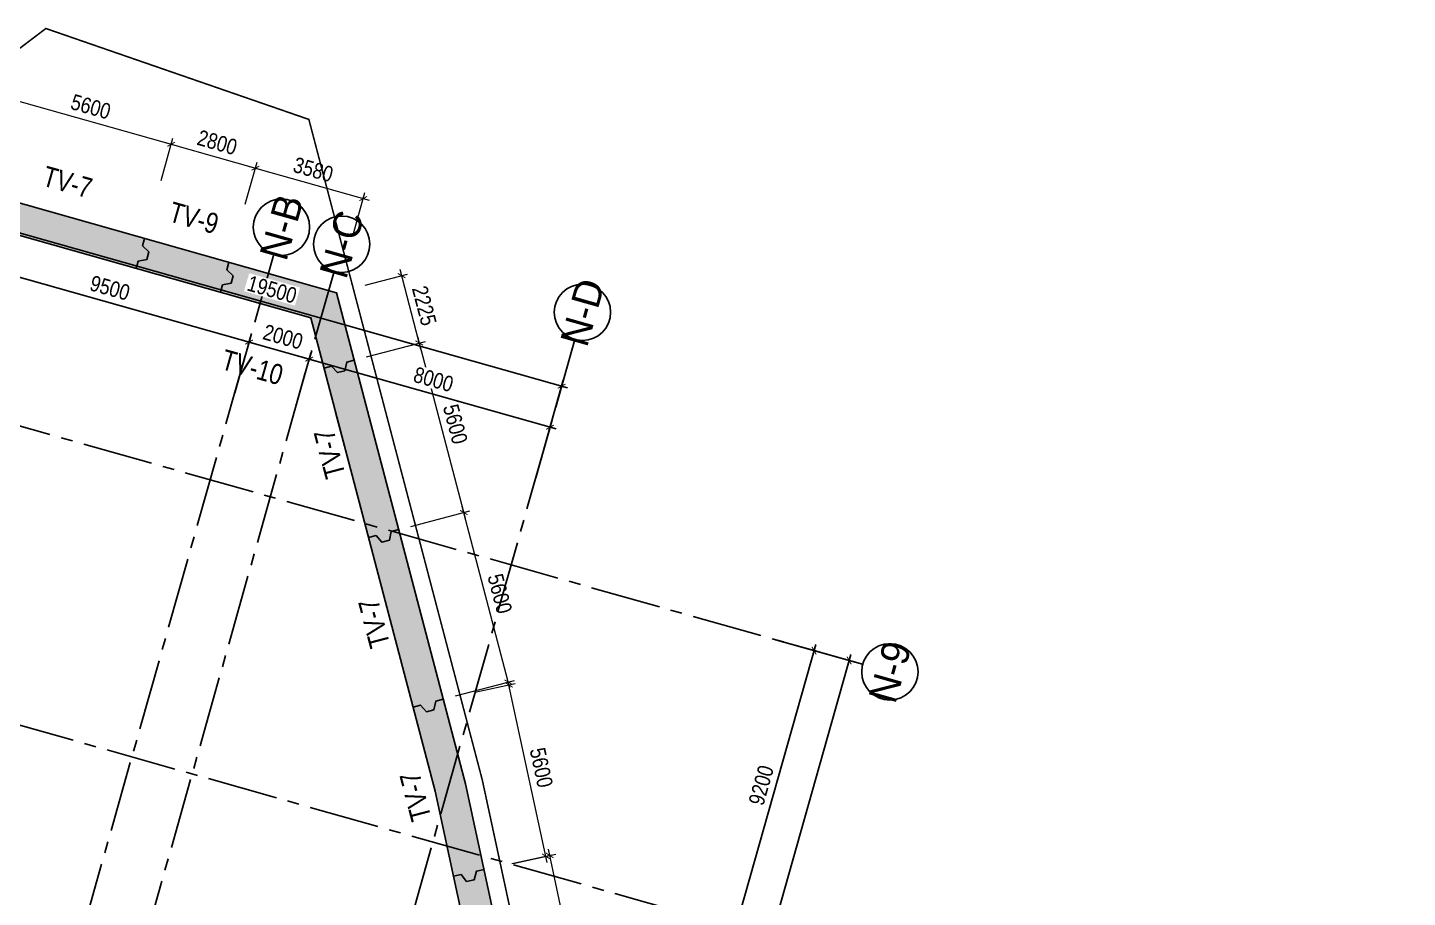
# Model space of a CAD drawing. Header units: millimetres. Extents: x 0 to 837459, y -815537 to -10000.
# Drawn here: x 776396 to 820512, y -476989 to -449202 of the extents above; entities that cross this region are included whole.
import ezdxf
from ezdxf.enums import TextEntityAlignment as Align
from ezdxf.xclip import XClip

# ---------------------------------------------------------------- set-up
doc = ezdxf.new("R2010")
doc.units = ezdxf.units.MM
doc.header["$LTSCALE"] = 100
doc.header["$XCLIPFRAME"] = 0
doc.header["$PDMODE"] = 32
doc.header["$PDSIZE"] = 2.5
for name, pattern in [('CENTER2', [1.125, 0.75, -0.125, 0.125, -0.125]), ('DASHDOT', [1, 0.5, -0.25, 0, -0.25]), ('DASHED', [4.5, 3, -1.5])]:
    doc.linetypes.add(name, pattern=pattern)
for name, color, linetype in [('A-GRID-SYM', 50, 'Continuous'), ('ccu11-Dim', 8, 'Continuous'), ('ccu11-Khuat', 9, 'DASHED'), ('ccu12-Hatch', 250, 'Continuous'), ('ccu12-Truc', 13, 'CENTER2'), ('KC-Betong', 6, 'Continuous'), ('Xref_ST_MBDV Cot vach 30.7.2022$0$Xref_ST_MBDV Cot vach 30.7.2022|Xref_ST_MBDV Cot vach 30.7.2022|Xref_ST_MBDV Cot vach 30.7.2022|Xref_ST_MBDV Cot vach 30.7.2022|A-CORE-OTLN', 2, 'Continuous'), ('Xref_ST_MBDV Cot vach 30.7.2022$0$Xref_ST_MBDV Cot vach 30.7.2022|Xref_ST_MBDV Cot vach 30.7.2022|Xref_ST_MBDV Cot vach 30.7.2022|Xref_ST_MBDV Cot vach 30.7.2022|ccu12-Thay', 7, 'Continuous')]:
    doc.layers.add(name, color=color, linetype=linetype)
doc.layers.add('ccu12-Tencaukien', color=9, linetype='Continuous', lineweight=15)
doc.styles.add('Arial', font='arial.ttf', dxfattribs={"width": 0.7})
doc.styles.add('Arial Narrow', font='ARIALN.TTF')
doc.styles.add('HBA-Text', font='GOTHIC.TTF')
doc.dimstyles.new('ccu12-200', dxfattribs={"dimscale": 200, "dimtxt": 2.5, "dimasz": 1, "dimexe": 1, "dimexo": 2, "dimgap": 1, "dimtad": 1, "dimdec": 0, "dimdsep": 46, "dimtxsty": 'Arial Narrow', "dimblk": 'ARCHTICK', "dimcen": -1, "dimdle": 1, "dimclrd": 256, "dimclre": 256, "dimclrt": 3, "dimadec": 0, "dimazin": 2, "dimtfac": 0.1, "dimtdec": 0, "dimtmove": 0, "dimatfit": 1, "dimldrblk": 'ARCHTICK', "dimfxl": 1, "dimtvp": 0.833333, "dimtolj": 1, "dimtzin": 12, "dimarcsym": 0})

# ---------------------------------------------------------------- blocks, each defined once
blk = doc.blocks.new('_ARCHTICK')
at = {"color": 0, "linetype": 'ByBlock', "const_width": 0.15}
blk.add_lwpolyline([(-0.5, -0.5), (0.5, 0.5)], dxfattribs=at)
blk = doc.blocks.new('*D213')
at = {"layer": 'ccu11-Dim', "lineweight": -2, "ltscale": 0.5, "transparency": 16777216}
for p, q in [((-21983, 141961), (-20614, 142256)), ((-19587, 136544), (-20852, 142409)), ((-20803, 136487), (-19434, 136782))]:
    blk.add_line(p, q, dxfattribs=at)
at = {"layer": 'Defpoints', "color": 0, "ltscale": 0.5, "transparency": 16777216}
for p in [(-20810, 142214), (-22374, 141877), (-21194, 136402)]:
    blk.add_point(p, dxfattribs=at)
at = {"layer": 'ccu11-Dim', "lineweight": -2, "ltscale": 0.5, "transparency": 16777216, "xscale": 200, "yscale": 200, "zscale": 200}
for p, rotation in [((-20810, 142214), 102.1642570587989), ((-19630, 136739), 282.1642570587989)]:
    blk.add_blockref('_ARCHTICK', p, dxfattribs=dict(at, rotation=rotation))
at = {"layer": 'ccu11-Dim', "color": 3, "ltscale": 0.5, "transparency": 16777216, "insert": (-19775, 139573), "char_height": 500, "attachment_point": 5, "rotation": 282.1643, "style": 'Arial Narrow', "bg_fill": 3, "box_fill_scale": 1.1, "bg_fill_color": 256, "bg_fill_true_color": 13158600, "bg_fill_transparency": 0}
blk.add_mtext('\\A1;5600', dxfattribs=at)
blk = doc.blocks.new('*D214')
at = {"layer": 'ccu11-Dim', "lineweight": -2, "ltscale": 0.5, "transparency": 16777216}
for p, q in [((-20892, 141991), (-22156, 147857)), ((-23201, 147427), (-21919, 147704)), ((-22021, 141953), (-20738, 142229))]:
    blk.add_line(p, q, dxfattribs=at)
at = {"layer": 'Defpoints', "color": 0, "ltscale": 0.5, "transparency": 16777216}
for p in [(-22114, 147661), (-23592, 147343), (-22412, 141868)]:
    blk.add_point(p, dxfattribs=at)
at = {"layer": 'ccu11-Dim', "lineweight": -2, "ltscale": 0.5, "transparency": 16777216, "xscale": 200, "yscale": 200, "zscale": 200}
for p, rotation in [((-22114, 147661), 102.1642570587989), ((-20934, 142187), 282.1642570587989)]:
    blk.add_blockref('_ARCHTICK', p, dxfattribs=dict(at, rotation=rotation))
at = {"layer": 'ccu11-Dim', "color": 3, "ltscale": 0.5, "transparency": 16777216, "insert": (-21079, 145020), "char_height": 500, "attachment_point": 5, "rotation": 282.1643, "style": 'Arial Narrow', "bg_fill": 3, "box_fill_scale": 1.1, "bg_fill_color": 256, "bg_fill_true_color": 13158600, "bg_fill_transparency": 0}
blk.add_mtext('\\A1;5600', dxfattribs=at)
blk = doc.blocks.new('*D215')
at = {"layer": 'ccu11-Dim', "lineweight": -2, "ltscale": 0.5, "transparency": 16777216}
for p, q in [((-25249, 152724), (-23363, 153219)), ((-22083, 147559), (-23607, 153362)), ((-23826, 147308), (-21940, 147803))]:
    blk.add_line(p, q, dxfattribs=at)
at = {"layer": 'Defpoints', "color": 0, "ltscale": 0.5, "transparency": 16777216}
for p in [(-23557, 153168), (-25636, 152622), (-24213, 147206)]:
    blk.add_point(p, dxfattribs=at)
at = {"layer": 'ccu11-Dim', "lineweight": -2, "ltscale": 0.5, "transparency": 16777216, "xscale": 200, "yscale": 200, "zscale": 200}
for p, rotation in [((-23557, 153168), 104.7218464303975), ((-22133, 147752), 284.7218464303975)]:
    blk.add_blockref('_ARCHTICK', p, dxfattribs=dict(at, rotation=rotation))
at = {"layer": 'ccu11-Dim', "color": 3, "ltscale": 0.5, "transparency": 16777216, "insert": (-22405, 150576), "char_height": 500, "attachment_point": 5, "rotation": 284.7218, "style": 'Arial Narrow', "bg_fill": 3, "box_fill_scale": 1.1, "bg_fill_color": 256, "bg_fill_true_color": 13158600, "bg_fill_transparency": 0}
blk.add_mtext('\\A1;5600', dxfattribs=at)
blk = doc.blocks.new('*D216')
at = {"layer": 'ccu11-Dim', "lineweight": -2, "ltscale": 0.5, "transparency": 16777216}
for p, q in [((-26672, 158140), (-24786, 158635)), ((-23506, 152975), (-25031, 158778)), ((-25249, 152724), (-23363, 153219))]:
    blk.add_line(p, q, dxfattribs=at)
at = {"layer": 'Defpoints', "color": 0, "ltscale": 0.5, "transparency": 16777216}
for p in [(-24980, 158585), (-27059, 158038), (-25636, 152622)]:
    blk.add_point(p, dxfattribs=at)
at = {"layer": 'ccu11-Dim', "lineweight": -2, "ltscale": 0.5, "transparency": 16777216, "xscale": 200, "yscale": 200, "zscale": 200}
for p, rotation in [((-24980, 158585), 104.7218464303975), ((-23557, 153168), 284.7218464303975)]:
    blk.add_blockref('_ARCHTICK', p, dxfattribs=dict(at, rotation=rotation))
at = {"layer": 'ccu11-Dim', "color": 3, "ltscale": 0.5, "transparency": 16777216, "insert": (-23828, 155992), "char_height": 500, "attachment_point": 5, "rotation": 284.7218, "style": 'Arial Narrow', "bg_fill": 3, "box_fill_scale": 1.1, "bg_fill_color": 256, "bg_fill_true_color": 13158600, "bg_fill_transparency": 0}
blk.add_mtext('\\A1;5600', dxfattribs=at)
blk = doc.blocks.new('*D271')
at = {"layer": 'ccu11-Dim', "lineweight": -2, "ltscale": 0.5, "transparency": 16777216}
for p, q in [((-38627, 165302), (-38246, 166649)), ((-38493, 166511), (-32719, 164879)), ((-33238, 163779), (-32857, 165126))]:
    blk.add_line(p, q, dxfattribs=at)
at = {"layer": 'Defpoints', "color": 0, "ltscale": 0.5, "transparency": 16777216}
for p in [(-38736, 164917), (-32912, 164934), (-33347, 163394)]:
    blk.add_point(p, dxfattribs=at)
at = {"layer": 'ccu11-Dim', "lineweight": -2, "ltscale": 0.5, "transparency": 16777216, "xscale": 200, "yscale": 200, "zscale": 200}
for p, rotation in [((-38301, 166456), 164.2212265848198), ((-32912, 164934), 344.2212265848198)]:
    blk.add_blockref('_ARCHTICK', p, dxfattribs=dict(at, rotation=rotation))
at = {"layer": 'ccu11-Dim', "color": 3, "ltscale": 0.5, "transparency": 16777216, "insert": (-35483, 166133), "char_height": 500, "attachment_point": 5, "rotation": 344.2212, "style": 'Arial Narrow', "bg_fill": 3, "box_fill_scale": 1.1, "bg_fill_color": 256, "bg_fill_true_color": 13158600, "bg_fill_transparency": 0}
blk.add_mtext('\\A1;5600', dxfattribs=at)
blk = doc.blocks.new('*D272')
at = {"layer": 'ccu11-Dim', "lineweight": -2, "ltscale": 0.5, "transparency": 16777216}
for p, q in [((-33238, 163779), (-32857, 165126)), ((-33104, 164988), (-30025, 164118)), ((-30544, 163018), (-30163, 164365))]:
    blk.add_line(p, q, dxfattribs=at)
at = {"layer": 'Defpoints', "color": 0, "ltscale": 0.5, "transparency": 16777216}
for p in [(-30217, 164172), (-33347, 163394), (-30652, 162633)]:
    blk.add_point(p, dxfattribs=at)
at = {"layer": 'ccu11-Dim', "lineweight": -2, "ltscale": 0.5, "transparency": 16777216, "xscale": 200, "yscale": 200, "zscale": 200}
for p, rotation in [((-32912, 164934), 164.2212265848198), ((-30217, 164172), 344.2212265848198)]:
    blk.add_blockref('_ARCHTICK', p, dxfattribs=dict(at, rotation=rotation))
at = {"layer": 'ccu11-Dim', "color": 3, "ltscale": 0.5, "transparency": 16777216, "insert": (-31441, 164991), "char_height": 500, "attachment_point": 5, "rotation": 344.2212, "style": 'Arial Narrow', "bg_fill": 3, "box_fill_scale": 1.1, "bg_fill_color": 256, "bg_fill_true_color": 13158600, "bg_fill_transparency": 0}
blk.add_mtext('\\A1;2800', dxfattribs=at)
blk = doc.blocks.new('*D273')
at = {"layer": 'ccu11-Dim', "lineweight": -2, "ltscale": 0.5, "transparency": 16777216}
for p, q in [((-30544, 163018), (-30163, 164365)), ((-30410, 164227), (-26580, 163145)), ((-27099, 162044), (-26718, 163391))]:
    blk.add_line(p, q, dxfattribs=at)
at = {"layer": 'Defpoints', "color": 0, "ltscale": 0.5, "transparency": 16777216}
for p in [(-26773, 163199), (-30652, 162633), (-27208, 161659)]:
    blk.add_point(p, dxfattribs=at)
at = {"layer": 'ccu11-Dim', "lineweight": -2, "ltscale": 0.5, "transparency": 16777216, "xscale": 200, "yscale": 200, "zscale": 200}
for p, rotation in [((-30217, 164172), 164.2212265848198), ((-26773, 163199), 344.2212265848198)]:
    blk.add_blockref('_ARCHTICK', p, dxfattribs=dict(at, rotation=rotation))
at = {"layer": 'ccu11-Dim', "color": 3, "ltscale": 0.5, "transparency": 16777216, "insert": (-28371, 164124), "char_height": 500, "attachment_point": 5, "rotation": 344.2212, "style": 'Arial Narrow', "bg_fill": 3, "box_fill_scale": 1.1, "bg_fill_color": 256, "bg_fill_true_color": 13158600, "bg_fill_transparency": 0}
blk.add_mtext('\\A1;3580', dxfattribs=at)
blk = doc.blocks.new('*D274')
at = {"layer": 'ccu11-Dim', "lineweight": -2, "ltscale": 0.5, "transparency": 16777216}
for p, q in [((-26706, 160431), (-25352, 160787)), ((-24929, 158391), (-25596, 160930)), ((-26140, 158280), (-24786, 158635))]:
    blk.add_line(p, q, dxfattribs=at)
at = {"layer": 'Defpoints', "color": 0, "ltscale": 0.5, "transparency": 16777216}
for p in [(-25545, 160736), (-27093, 160330), (-26527, 158178)]:
    blk.add_point(p, dxfattribs=at)
at = {"layer": 'ccu11-Dim', "lineweight": -2, "ltscale": 0.5, "transparency": 16777216, "xscale": 200, "yscale": 200, "zscale": 200}
for p, rotation in [((-25545, 160736), 104.7218464303975), ((-24980, 158585), 284.7218464303975)]:
    blk.add_blockref('_ARCHTICK', p, dxfattribs=dict(at, rotation=rotation))
at = {"layer": 'ccu11-Dim', "color": 3, "ltscale": 0.5, "transparency": 16777216, "insert": (-24822, 159776), "char_height": 500, "attachment_point": 5, "rotation": 284.7218, "style": 'Arial Narrow', "bg_fill": 3, "box_fill_scale": 1.1, "bg_fill_color": 256, "bg_fill_true_color": 13158600, "bg_fill_transparency": 0}
blk.add_mtext('\\A1;2225', dxfattribs=at)
blk = doc.blocks.new('GRID-SYM-flat-240')
at = {"layer": 'A-GRID-SYM', "ltscale": 0.5}
blk.add_circle((0, 0), 900, dxfattribs=at)
at = {"layer": 'A-GRID-SYM', "style": 'HBA-Text'}
blk.add_attdef('GRID', text='', height=900, rotation=74.2212, dxfattribs=at).set_placement((0, 0), align=Align.MIDDLE_CENTER)
blk = doc.blocks.new('GRID-SYM-flat-242')
at = {"layer": 'A-GRID-SYM', "ltscale": 0.5}
blk.add_circle((0, 0), 900, dxfattribs=at)
at = {"layer": 'A-GRID-SYM', "style": 'HBA-Text'}
blk.add_attdef('GRID', text='', height=900, rotation=74.2212, dxfattribs=at).set_placement((0, 0), align=Align.MIDDLE_CENTER)
blk = doc.blocks.new('GRID-SYM-flat-243')
at = {"layer": 'A-GRID-SYM', "ltscale": 0.5}
blk.add_circle((0, 0), 900, dxfattribs=at)
at = {"layer": 'A-GRID-SYM', "style": 'HBA-Text'}
blk.add_attdef('GRID', text='', height=900, rotation=74.2212, dxfattribs=at).set_placement((0, 0), align=Align.MIDDLE_CENTER)
blk = doc.blocks.new('*D43')
at = {"layer": 'ccu11-Dim', "lineweight": -2, "ltscale": 0.5, "transparency": 16777216}
for p, q in [((1255775, 87712), (1258325, 86992)), ((1237901, 15450), (1258187, 87239)), ((1235598, 16309), (1238148, 15588))]:
    blk.add_line(p, q, dxfattribs=at)
at = {"layer": 'Defpoints', "color": 0, "ltscale": 0.5, "transparency": 16777216}
for p in [(1255390, 87821, 0), (1258133, 87046), (1235213, 16417, 0)]:
    blk.add_point(p, dxfattribs=at)
at = {"layer": 'ccu11-Dim', "lineweight": -2, "ltscale": 0.5, "transparency": 16777216, "xscale": 200, "yscale": 200, "zscale": 200}
for p, rotation in [((1258133, 87046), 74.22121918278238), ((1237956, 15642), 254.2212191827824)]:
    blk.add_blockref('_ARCHTICK', p, dxfattribs=dict(at, rotation=rotation))
at = {"layer": 'ccu11-Dim', "color": 3, "ltscale": 0.5, "transparency": 16777216, "insert": (1247606, 51468), "char_height": 500, "attachment_point": 5, "rotation": 74.2212, "style": 'Arial Narrow', "bg_fill": 3, "box_fill_scale": 1.1, "bg_fill_color": 256, "bg_fill_true_color": 13158600, "bg_fill_transparency": 0}
blk.add_mtext('\\A1;74200', dxfattribs=at)
blk = doc.blocks.new('*D44')
at = {"layer": 'ccu11-Dim', "lineweight": -2, "ltscale": 0.5, "transparency": 16777216}
for p, q in [((1229345, 98182), (1230227, 101305)), ((1249131, 95756), (1229981, 101167)), ((1248110, 92879), (1248993, 96003))]:
    blk.add_line(p, q, dxfattribs=at)
at = {"layer": 'Defpoints', "color": 0, "ltscale": 0.5, "transparency": 16777216}
for p in [(1230173, 101113), (1229236, 97797, 0), (1248001, 92494, 0)]:
    blk.add_point(p, dxfattribs=at)
at = {"layer": 'ccu11-Dim', "lineweight": -2, "ltscale": 0.5, "transparency": 16777216, "xscale": 200, "yscale": 200, "zscale": 200}
for p, rotation in [((1230173, 101113), 164.2212191786095), ((1248938, 95810), 344.2212191786094)]:
    blk.add_blockref('_ARCHTICK', p, dxfattribs=dict(at, rotation=rotation))
at = {"layer": 'ccu11-Dim', "color": 3, "ltscale": 0.5, "transparency": 16777216, "insert": (1239680, 98899), "char_height": 500, "attachment_point": 5, "rotation": 344.2212, "style": 'Arial Narrow', "bg_fill": 3, "box_fill_scale": 1.1, "bg_fill_color": 256, "bg_fill_true_color": 13158600, "bg_fill_transparency": 0}
blk.add_mtext('\\A1;19500', dxfattribs=at)
blk = doc.blocks.new('*D45')
at = {"layer": 'ccu11-Dim', "lineweight": -2, "ltscale": 0.5, "transparency": 16777216}
for p, q in [((1240412, 95054), (1240924, 96867)), ((1248760, 94445), (1240677, 96729)), ((1248110, 92879), (1248622, 94692))]:
    blk.add_line(p, q, dxfattribs=at)
at = {"layer": 'Defpoints', "color": 0, "ltscale": 0.5, "transparency": 16777216}
for p in [(1240869, 96675), (1240303, 94670, 0), (1248001, 92494, 0)]:
    blk.add_point(p, dxfattribs=at)
at = {"layer": 'ccu11-Dim', "lineweight": -2, "ltscale": 0.5, "transparency": 16777216, "xscale": 200, "yscale": 200, "zscale": 200}
for p, rotation in [((1240869, 96675), 164.2212191786095), ((1248568, 94499), 344.2212191786094)]:
    blk.add_blockref('_ARCHTICK', p, dxfattribs=dict(at, rotation=rotation))
at = {"layer": 'ccu11-Dim', "color": 3, "ltscale": 0.5, "transparency": 16777216, "insert": (1244842, 96025), "char_height": 500, "attachment_point": 5, "rotation": 344.2212, "style": 'Arial Narrow', "bg_fill": 3, "box_fill_scale": 1.1, "bg_fill_color": 256, "bg_fill_true_color": 13158600, "bg_fill_transparency": 0}
blk.add_mtext('\\A1;8000', dxfattribs=at)
blk = doc.blocks.new('*D46')
at = {"layer": 'ccu11-Dim', "lineweight": -2, "ltscale": 0.5, "transparency": 16777216}
for p, q in [((1229345, 98182), (1229857, 99994)), ((1239137, 97164), (1229610, 99856)), ((1238487, 95598), (1238999, 97411))]:
    blk.add_line(p, q, dxfattribs=at)
at = {"layer": 'Defpoints', "color": 0, "ltscale": 0.5, "transparency": 16777216}
for p in [(1229803, 99802), (1229236, 97797, 0), (1238378, 95213, 0)]:
    blk.add_point(p, dxfattribs=at)
at = {"layer": 'ccu11-Dim', "lineweight": -2, "ltscale": 0.5, "transparency": 16777216, "xscale": 200, "yscale": 200, "zscale": 200}
for p, rotation in [((1229803, 99802), 164.2212191786095), ((1238945, 97219), 344.2212191786094)]:
    blk.add_blockref('_ARCHTICK', p, dxfattribs=dict(at, rotation=rotation))
at = {"layer": 'ccu11-Dim', "color": 3, "ltscale": 0.5, "transparency": 16777216, "insert": (1234498, 98948), "char_height": 500, "attachment_point": 5, "rotation": 344.2212, "style": 'Arial Narrow', "bg_fill": 3, "box_fill_scale": 1.1, "bg_fill_color": 256, "bg_fill_true_color": 13158600, "bg_fill_transparency": 0}
blk.add_mtext('\\A1;9500', dxfattribs=at)
blk = doc.blocks.new('*D50')
at = {"layer": 'ccu11-Dim', "lineweight": -2, "ltscale": 0.5, "transparency": 16777216}
for p, q in [((1257064, 87556), (1254454, 78318)), ((1255775, 87712), (1257202, 87309)), ((1253273, 78859), (1254701, 78456))]:
    blk.add_line(p, q, dxfattribs=at)
at = {"layer": 'Defpoints', "color": 0, "ltscale": 0.5, "transparency": 16777216}
for p in [(1255390, 87821, 0), (1252888, 78968, 0), (1254508, 78510)]:
    blk.add_point(p, dxfattribs=at)
at = {"layer": 'ccu11-Dim', "lineweight": -2, "ltscale": 0.5, "transparency": 16777216, "xscale": 200, "yscale": 200, "zscale": 200}
for p, rotation in [((1257010, 87363), 74.22122040985506), ((1254508, 78510), 254.2212204098551)]:
    blk.add_blockref('_ARCHTICK', p, dxfattribs=dict(at, rotation=rotation))
at = {"layer": 'ccu11-Dim', "color": 3, "ltscale": 0.5, "transparency": 16777216, "insert": (1255321, 83061), "char_height": 500, "attachment_point": 5, "rotation": 74.2212, "style": 'Arial Narrow', "bg_fill": 3, "box_fill_scale": 1.1, "bg_fill_color": 256, "bg_fill_true_color": 13158600, "bg_fill_transparency": 0}
blk.add_mtext('\\A1;9200', dxfattribs=at)
blk = doc.blocks.new('*D52')
at = {"layer": 'ccu11-Dim', "lineweight": -2, "ltscale": 0.5, "transparency": 16777216}
for p, q in [((1238487, 95598), (1238999, 97411)), ((1241062, 96620), (1238752, 97273)), ((1240412, 95054), (1240924, 96867))]:
    blk.add_line(p, q, dxfattribs=at)
at = {"layer": 'Defpoints', "color": 0, "ltscale": 0.5, "transparency": 16777216}
for p in [(1238945, 97219), (1238378, 95213, 0), (1240303, 94670, 0)]:
    blk.add_point(p, dxfattribs=at)
at = {"layer": 'ccu11-Dim', "lineweight": -2, "ltscale": 0.5, "transparency": 16777216, "xscale": 200, "yscale": 200, "zscale": 200}
for p, rotation in [((1238945, 97219), 164.2212191848307), ((1240869, 96675), 344.2212191848307)]:
    blk.add_blockref('_ARCHTICK', p, dxfattribs=dict(at, rotation=rotation))
at = {"layer": 'ccu11-Dim', "color": 3, "ltscale": 0.5, "transparency": 16777216, "insert": (1240031, 97385), "char_height": 500, "attachment_point": 5, "rotation": 344.2212, "style": 'Arial Narrow', "bg_fill": 3, "box_fill_scale": 1.1, "bg_fill_color": 256, "bg_fill_true_color": 13158600, "bg_fill_transparency": 0}
blk.add_mtext('\\A1;2000', dxfattribs=at)
blk = doc.blocks.new('GRID-SYM-flat-244')
at = {"layer": 'A-GRID-SYM', "ltscale": 0.5}
blk.add_circle((0, 0), 900, dxfattribs=at)
at = {"layer": 'A-GRID-SYM', "style": 'HBA-Text'}
blk.add_attdef('GRID', text='', height=900, rotation=74.2212, dxfattribs=at).set_placement((0, 0), align=Align.MIDDLE_CENTER)
blk = doc.blocks.new('LUOI TRUC-NT1')
at = {"layer": 'ccu12-Truc', "ltscale": 30}
for p, q in [((12589.2, 81327.4), (-12442.6, -7258.6)), ((14513.9, 80783.5), (-10518, -7802.4)), ((31411.1, 68229.5), (-10136.3, 79969.7)), ((22212.4, 78608.2), (-2819.4, -9977.8)), ((28909.4, 59376.2), (-12638, 71116.3))]:
    blk.add_line(p, q, dxfattribs=at)
at = {"layer": 'KC-Betong', "ltscale": 0.5}
for name, p, values in [('GRID-SYM-flat-242', (12834, 82193.5), {'GRID': 'N-B'}), ('GRID-SYM-flat-243', (22457.1, 79474.2), {'GRID': 'N-D'}), ('GRID-SYM-flat-240', (32286.1, 67987.5), {'GRID': 'N-9'})]:
    blk.add_blockref(name, p, dxfattribs=at).add_auto_attribs(values)
at = {"layer": 'ccu11-Dim', "ltscale": 0.5}
for base, p1, p2, angle, picture, middle in [((3025, 82416.5), (20853.2, 73798, 0), (2088, 79100.6, 0), 164.22122, '*D44', (12531.4, 80203.4)), ((30984.5, 68350.1), (8065, -2278.7, 0), (28241.7, 69125.1, 0), 74.22122, '*D43', (20458, 32772))]:
    dim = blk.add_linear_dim(base=base, p1=p1, p2=p2, angle=angle, dimstyle='ccu12-200', override={"dimfxl": 150, "dimtfill": 1}, dxfattribs=at)
    dim.commit()
    dim.dimension.update_dxf_attribs({"geometry": picture, "text_midpoint": middle, "insert": (-1227148.1, -18696.1)})
at = {"layer": 'KC-Betong', "ltscale": 0.5}
blk.add_blockref('GRID-SYM-flat-244', (14758.6, 81649.6), dxfattribs=at).add_auto_attribs({'GRID': 'N-C'})
at = {"layer": 'ccu11-Dim', "ltscale": 0.5}
for base, p1, p2, picture, middle in [((2654.6, 81105.8), (11230, 76517.3, 0), (2088, 79100.6, 0), '*D46', (7349.5, 80252.3)), ((13721.3, 77978.7), (20853.2, 73798, 0), (13154.7, 75973.4, 0), '*D45', (17694.4, 77329.2))]:
    dim = blk.add_linear_dim(base=base, p1=p1, p2=p2, angle=164.22122, dimstyle='ccu12-200', override={"dimfxl": 150, "dimtfill": 1}, dxfattribs=at)
    dim.commit()
    dim.dimension.update_dxf_attribs({"geometry": picture, "text_midpoint": middle, "insert": (-1227148.1, -18696.1)})
dim = blk.add_aligned_dim(p1=(28241.7, 69125.1, 0), p2=(25740, 60271.8, 0), distance=1683.4, dimstyle='ccu12-200', override={"dimfxl": 150, "dimtfill": 1}, dxfattribs=at)
dim.commit()
dim.dimension.update_dxf_attribs({"geometry": '*D50', "text_midpoint": (28172.7, 64364.5), "insert": (-1227148.1, -18696.1)})
dim = blk.add_aligned_dim(p1=(13154.7, 75973.4, 0), p2=(11230, 76517.3, 0), distance=-2083.8, dimstyle='ccu12-200', override={"dimfxl": 150, "dimtfill": 1}, dxfattribs=at)
dim.commit()
dim.dimension.update_dxf_attribs({"geometry": '*D52', "text_midpoint": (12882.8, 78688.8), "insert": (-1227148.1, -18696.1)})
blk = doc.blocks.new('220830_DWall Plan')
at = {"layer": 'Xref_ST_MBDV Cot vach 30.7.2022$0$Xref_ST_MBDV Cot vach 30.7.2022|Xref_ST_MBDV Cot vach 30.7.2022|Xref_ST_MBDV Cot vach 30.7.2022|Xref_ST_MBDV Cot vach 30.7.2022|ccu12-Thay', "ltscale": 10}
for points in [[(-33762, 161925.1), (-33830, 161684.7), (-33623.2, 161496.3), (-33691.3, 161255.5), (-33966, 161203.2), (-34033.9, 160962.8)], [(-31067.5, 161163.7), (-31135.5, 160923.3), (-30928.7, 160734.9), (-30996.8, 160494.1), (-31271.5, 160441.8), (-31339.5, 160201.4)]]:
    blk.add_lwpolyline(points, dxfattribs=at)
at = {"layer": 'ccu11-Dim', "ltscale": 0.5}
for base, p1, p2, angle, picture, middle in [((-32911.9, 164933.7), (-38735.9, 164916.8), (-33346.9, 163394), 344.22123, '*D271', (-35482.6, 166133.2)), ((-20809.6, 142213.7), (-21193.7, 136402.3), (-22373.7, 141876.6), 102.16426, '*D213', (-19774.5, 139572.5))]:
    dim = blk.add_linear_dim(base=base, p1=p1, p2=p2, angle=angle, dimstyle='ccu12-200', override={"dimzin": 0, "dimtmove": 1, "dimfxl": 150, "dimtfill": 1}, dxfattribs=at)
    dim.commit()
    dim.dimension.update_dxf_attribs({"geometry": picture, "text_midpoint": middle})
for base, p1, p2, angle, picture, middle in [((-30217.4, 164172.3), (-33346.9, 163394), (-30652.5, 162632.6), 344.22123, '*D272', (-31440.8, 164991.1)), ((-22114, 147661.4), (-22411.9, 141868.3), (-23592, 147342.8), 102.16426, '*D214', (-21078.9, 145020.1))]:
    dim = blk.add_linear_dim(base=base, p1=p1, p2=p2, angle=angle, dimstyle='ccu12-200', override={"dimzin": 0, "dimtmove": 1, "dimfxl": 150, "dimtfill": 1}, dxfattribs=at)
    dim.commit()
    dim.dimension.update_dxf_attribs({"geometry": picture, "text_midpoint": middle})
at = {"layer": 'Xref_ST_MBDV Cot vach 30.7.2022$0$Xref_ST_MBDV Cot vach 30.7.2022|Xref_ST_MBDV Cot vach 30.7.2022|Xref_ST_MBDV Cot vach 30.7.2022|Xref_ST_MBDV Cot vach 30.7.2022|ccu12-Thay', "ltscale": 10}
blk.add_lwpolyline([(-22911.3, 141760.7), (-23155.6, 141708), (-23225.1, 141437.1), (-23469.7, 141384.4), (-23644.7, 141602.6), (-23888.9, 141550)], dxfattribs=at)
at = {"layer": 'ccu11-Dim', "ltscale": 0.5}
for base, p1, p2, angle, picture, middle in [((-26772.7, 163198.9), (-30652.5, 162632.6), (-27207.7, 161659.2), 344.22123, '*D273', (-28371.2, 164123.8)), ((-23556.6, 153168.4), (-24212.9, 147205.9), (-25636, 152622), 104.72185, '*D215', (-22404.7, 150576))]:
    dim = blk.add_linear_dim(base=base, p1=p1, p2=p2, angle=angle, dimstyle='ccu12-200', override={"dimzin": 0, "dimtmove": 1, "dimfxl": 150, "dimtfill": 1}, dxfattribs=at)
    dim.commit()
    dim.dimension.update_dxf_attribs({"geometry": picture, "text_midpoint": middle})
at = {"layer": 'Xref_ST_MBDV Cot vach 30.7.2022$0$Xref_ST_MBDV Cot vach 30.7.2022|Xref_ST_MBDV Cot vach 30.7.2022|Xref_ST_MBDV Cot vach 30.7.2022|Xref_ST_MBDV Cot vach 30.7.2022|ccu12-Thay', "ltscale": 10}
blk.add_lwpolyline([(-24212.9, 147205.9), (-24454.5, 147142.4), (-24511.9, 146868.7), (-24753.9, 146805.1), (-24938.4, 147015.3), (-25180.1, 146951.8)], dxfattribs=at)
at = {"layer": 'ccu11-Dim', "ltscale": 0.5}
dim = blk.add_linear_dim(base=(-24979.7, 158584.6), p1=(-25636, 152622), p2=(-27059.1, 158038.2), angle=104.72185, dimstyle='ccu12-200', override={"dimzin": 0, "dimtmove": 1, "dimfxl": 150, "dimtfill": 1}, dxfattribs=at)
dim.commit()
dim.dimension.update_dxf_attribs({"geometry": '*D216', "text_midpoint": (-23827.8, 155992.2)})
at = {"layer": 'Xref_ST_MBDV Cot vach 30.7.2022$0$Xref_ST_MBDV Cot vach 30.7.2022|Xref_ST_MBDV Cot vach 30.7.2022|Xref_ST_MBDV Cot vach 30.7.2022|Xref_ST_MBDV Cot vach 30.7.2022|ccu12-Thay', "ltscale": 10}
blk.add_lwpolyline([(-25636, 152622), (-25877.6, 152558.6), (-25935, 152284.8), (-26177, 152221.2), (-26361.5, 152431.4), (-26603.2, 152367.9)], dxfattribs=at)
at = {"layer": 'ccu11-Dim', "ltscale": 0.5}
dim = blk.add_linear_dim(base=(-25545, 160736.3), p1=(-26527.2, 158178), p2=(-27092.5, 160329.7), angle=104.72185, dimstyle='ccu12-200', override={"dimzin": 0, "dimfxl": 150, "dimtfill": 1}, dxfattribs=at)
dim.commit()
dim.dimension.update_dxf_attribs({"geometry": '*D274', "text_midpoint": (-24822, 159776.1)})
at = {"layer": 'ccu12-Hatch', "ltscale": 0.5}
h = blk.add_hatch(dxfattribs=at)
h.set_pattern_fill('VATLIEU04', color=256, scale=50, pattern_type=2)
h.set_pattern_definition([(50, (-626373.33, 223416.3), (358.63009, -31.37607), [37.5, -412.5]), (355, (-626373.33, 223416.3), (-69.37567, 376.09607), [30, -330]), (100.4514, (-626343.45, 223413.7), (289.25469, 344.71977), [31.8701, -350.57106]), (46.1842, (-626373.33, 223516.3), (533.62052, -82.7595), [56.25, -618.75]), (96.6356, (-626328.87, 223509.4), (467.33135, 487.05894), [47.80514, -525.8565]), (351.1842, (-626373.33, 223516.3), (467.33097, 487.0593), [45, -495]), (21, (-626323.33, 223491.3), (298.45353, -201.30945), [37.5, -412.5]), (326, (-626323.33, 223491.3), (121.65767, 362.57502), [30, -330]), (71.4514, (-626298.46, 223474.54), (420.11131, 161.26525), [31.8701, -350.57106]), (37.5, (-626373.33, 223416.31), (6.079928, 166.446927), [0, -326, 0, -335, 0, -331.25]), (7.5, (-626373.33, 223416.31), (131.53477, 197.205856), [0, -191, 0, -318.5, 0, -126.25]), (327.5, (-626484.83, 223416.31), (266.911218, -11.277436), [0, -125, 0, -390, 0, -517.5]), (317.5, (-626534.83, 223416.31), (291.593085, 50.05249), [0, -162.5, 0, -259, 0, -367.5]), (45, (-626373.33, 223416.31), (-150.26019, 150.26019), []), (45, (-626373.33, 223477.56), (-150.26019, 150.26019), [])])
h.paths.add_polyline_path([(-122510.4, 58795.4), (-122033.7, 56036.3), (-122025.8, 55995.6), (-121435.2, 53258.6), (-121425.6, 53218.3), (-120722.3, 50508.1), (-120711, 50468.2), (-119896.1, 47789.5), (-119883.2, 47750.1), (-118958, 45107.4), (-118943.5, 45068.6), (-117909.8, 42466.4), (-117893.7, 42428.3), (-116753.1, 39871.1), (-116735.4, 39833.7), (-115489.9, 37325.9), (-115470.4, 37288.7), (-113949.2, 34524), (-113926.1, 34484.2), (-112465, 32095.7), (-112442.4, 32060.3), (-110882.3, 29735.2), (-110858.5, 29701.3), (-109203.6, 27442.8), (-109178.4, 27409.9), (-107431.4, 25221.8), (-107404.9, 25189.9), (-105568.8, 23076), (-105541, 23045.3), (-103618.9, 21009.2), (-103589.9, 20979.7), (-101585.2, 19024.9), (-101555, 18996.6), (-99471.1, 17126.5), (-99439.7, 17099.4), (-97280.2, 15317.2), (-97247.7, 15291.5), (-95016.3, 13600.1), (-94982.8, 13575.8), (-92683.3, 11978.3), (-92648.8, 11955.3), (-90285.1, 10454.4), (-90249.7, 10432.9), (-87825.9, 9031.1), (-87789.6, 9011.1), (-85309.8, 7710.8), (-85272.8, 7692.3), (-82741.3, 6495.8), (-82703.5, 6478.9), (-80124.7, 5388.2), (-80086.2, 5372.8), (-77464.5, 4389.8), (-77425.4, 4376.1), (-74765.2, 3502.4), (-74725.6, 3490.3), (-72031.5, 2727.6), (-71991.4, 2717.1), (-69268, 2066.5), (-69227.6, 2057.8), (-66479.6, 1520.5), (-66438.8, 1513.4), (-63670.9, 1090.4), (-63637.2, 1085.8), (-60856.6, 757.2), (-60844.4, 755.8), (-41353.3, -1307), (0, 0), (5993.1, 7667.3), (-23501.3, 144497.8), (-27624.7, 160190.9), (-41845.5, 164209.2), (-48082.3, 159482.1), (-71537, 141587.6), (-77499.2, 137277.8), (-78971.4, 133992.6), (-83075.5, 131026), (-86656.7, 130658.3), (-88925.9, 129018), (-91195.2, 127377.7), (-93464.4, 125737.4), (-93470.8, 125732.8), (-95729.2, 124077.6), (-95757.8, 124056), (-97965.7, 122333.9), (-98004.3, 122302.4), (-100138.8, 120490.2), (-100176.1, 120457.1), (-102233.4, 118557.8), (-102269.3, 118523.2), (-104245.9, 116540.1), (-104280.4, 116504.1), (-106173, 114440.6), (-106205.9, 114403.1), (-108011.2, 112262.8), (-108042.5, 112224.1), (-109757.4, 110010.7), (-109787.1, 109970.7), (-111408.7, 107688), (-111436.7, 107646.8), (-112962, 105298.7), (-112988.3, 105256.4), (-114414.8, 102847), (-114439.3, 102803.6), (-115764.6, 100337.1), (-115787.3, 100292.7), (-117009, 97773.3), (-117029.8, 97728.1), (-118145.9, 95160.1), (-118164.8, 95114), (-119173.3, 92501.9), (-119190.2, 92455.1), (-120089.4, 89803.4), (-120104.4, 89755.9), (-120892.7, 87069.1), (-120905.8, 87021), (-121581.8, 84303.9), (-121592.9, 84255.3), (-122155.5, 81512.4), (-122164.5, 81463.4), (-122612.8, 78699.5), (-122619.8, 78650.1), (-122952.9, 75870), (-122957.9, 75820.4), (-123175.3, 73028.9), (-123178.2, 72978.7), (-123278.4, 70180.4), (-123279.1, 70131.9), (-123266, 67331.9), (-123264.7, 67281.1), (-123132.9, 64484.2), (-123130.1, 64443.1), (-122883.3, 61654), (-122878.8, 61612.8), (-122516.6, 58836.3)])
h.paths.add_polyline_path([(-24474.2, 144265.3), (-28446.7, 159384), (-41638.3, 163111.5), (-47477, 158686.1), (-70940.7, 140784.7), (-76696.2, 136624.4), (-78168.4, 133339.2), (-82706.9, 130058.6), (-86288, 129690.9), (-88340.1, 128207.6), (-88223, 128045.5), (-90492.2, 126405.2), (-92761.4, 124764.9), (-95019.8, 123109.7), (-97227.7, 121387.7), (-99362.1, 119575.4), (-101419.4, 117676.1), (-103396, 115692.9), (-105288.6, 113629.4), (-107093.9, 111489.1), (-108808.8, 109275.7), (-110430.4, 106993.1), (-111955.7, 104645), (-113382.2, 102235.7), (-114707.5, 99769.1), (-115929.2, 97249.7), (-117045.3, 94681.8), (-118053.8, 92069.7), (-118953, 89418), (-119741.3, 86731.3), (-120417.3, 84014.1), (-120980, 81271.2), (-121428.3, 78507.4), (-121761.5, 75727.3), (-121978.9, 72935.7), (-122079.1, 70137.5), (-122066, 67337.5), (-121934.3, 64540.6), (-122134, 64531.2), (-121887.2, 61742.1), (-121525, 58965.6), (-121048.3, 56206.5), (-120457.7, 53469.5), (-119754.3, 50759.3), (-118939.4, 48080.5), (-118014.2, 45437.8), (-116980.4, 42835.6), (-115839.8, 40278.5), (-114594.3, 37770.7), (-113073.1, 35006), (-111612, 32617.5), (-110051.9, 30292.4), (-108396.9, 28033.8), (-106649.9, 25845.7), (-104813.8, 23731.8), (-102891.7, 21695.7), (-100887.1, 19740.8), (-98803.2, 17870.7), (-96643.7, 16088.4), (-94412.2, 14397.1), (-92112.7, 12799.5), (-89749, 11298.5), (-87325.2, 9896.7), (-84845.4, 8596.4), (-82314, 7399.9), (-79735.1, 6309.2), (-77113.4, 5326.2), (-74453.2, 4452.5), (-71759.1, 3689.8), (-69035.7, 3039.2), (-66287.7, 2501.9), (-63519.8, 2078.9), (-60739.2, 1750.2), (-41316.3, -305.3), (-499.5, 984.7), (4916.9, 7914.3)], flags=16)
at = {"layer": 'ccu11-Khuat', "color": 1, "linetype": 'DASHDOT', "ltscale": 18, "const_width": 50}
blk.add_lwpolyline([(-28510.9, 165727.9), (-36919.6, 168632.9), (-48415.2, 159919.9), (-71865, 142029.1), (-95482.1, 124957.6, 0.6850113), (-62162.5, 342.2), (-41373.6, -1857.9), (274.8, -541.6), (6585, 7531.5), (-22966.3, 144625.7)], format="xyb", close=True, dxfattribs=at)
at = {"layer": 'Xref_ST_MBDV Cot vach 30.7.2022$0$Xref_ST_MBDV Cot vach 30.7.2022|Xref_ST_MBDV Cot vach 30.7.2022|Xref_ST_MBDV Cot vach 30.7.2022|Xref_ST_MBDV Cot vach 30.7.2022|A-CORE-OTLN', "color": 6}
for points in [[(5993.1, 7667.3), (-23501.3, 144497.8), (-27624.7, 160190.9), (-41845.5, 164209.2)], [(4916.9, 7914.3), (-24474.2, 144265.3), (-28446.7, 159384), (-41638.3, 163111.5)]]:
    blk.add_lwpolyline(points, dxfattribs=at)
at = {"layer": 'Xref_ST_MBDV Cot vach 30.7.2022$0$Xref_ST_MBDV Cot vach 30.7.2022|Xref_ST_MBDV Cot vach 30.7.2022|Xref_ST_MBDV Cot vach 30.7.2022|Xref_ST_MBDV Cot vach 30.7.2022|ccu12-Thay', "ltscale": 10}
blk.add_lwpolyline([(-27059.1, 158038.2), (-27300.7, 157974.7), (-27358.1, 157701), (-27600.1, 157637.4), (-27784.6, 157847.6), (-28026.3, 157784.1)], dxfattribs=at)
at = {"layer": 'ccu11-Dim'}
blk.add_blockref('LUOI TRUC-NT1', (-42220.5, 80091.1), dxfattribs=at)
at = {"layer": 'ccu11-Dim', "ltscale": 0.5}
blk.add_line((-27654.9, 156370.5), (-27073.5, 154158.1), dxfattribs=at)
at = {"layer": 'ccu12-Tencaukien', "color": 2, "style": 'Arial', "width": 0.8}
for s, rotation, p in [('TV-7', 344.22123, (-36315.1, 163411.8)), ('TV-9', 344.22123, (-32273.4, 162269.7)), ('TV-10', 344.22123, (-30405.3, 157497.3)), ('TV-7', 104.72185, (-27535.2, 155128.1)), ('TV-7', 104.72185, (-26112.1, 149712)), ('TV-7', 104.72185, (-24791.1, 144175.8))]:
    blk.add_text(s, height=650, rotation=rotation, dxfattribs=at).set_placement(p, align=Align.CENTER)

msp = doc.modelspace()

# ---------------------------------------------------------------- block references
at = {"layer": 'ccu12-Tencaukien'}
ref = msp.add_blockref('220830_DWall Plan', (813900, -617863), dxfattribs=at)
XClip(ref).set_block_clipping_path([(-136999.1740499845, 59982.0778093093), (6980.8250862748, 174779.6961681198)])

doc.saveas('drawing.dxf')
